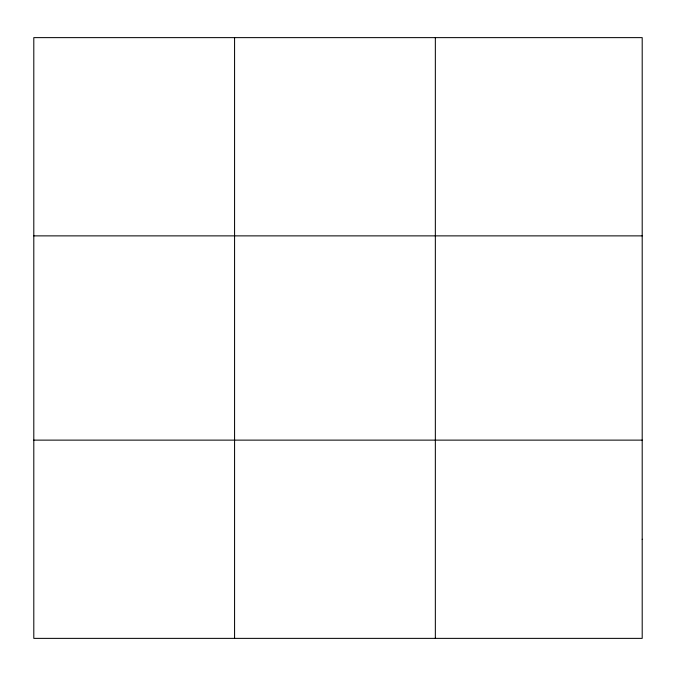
<?xml version="1.0" encoding="UTF-8"?>
<svg xmlns="http://www.w3.org/2000/svg" width="676" height="676" viewBox="0 0 676 676"><rect width="100%" height="100%" fill="white"/><g stroke="black" fill="none" stroke-linecap="round" stroke-linejoin="round"><path stroke-width="1.01" d="M234.572 37.628L234.572 638.372M435.344 37.628L435.344 638.372M33.8 235.873L642.2 235.873M33.8 440.127L642.2 440.127M642.2 539.245L642.2 638.372L33.8 638.372L33.8 37.628L642.2 37.628L642.2 539.245"/></g></svg>
